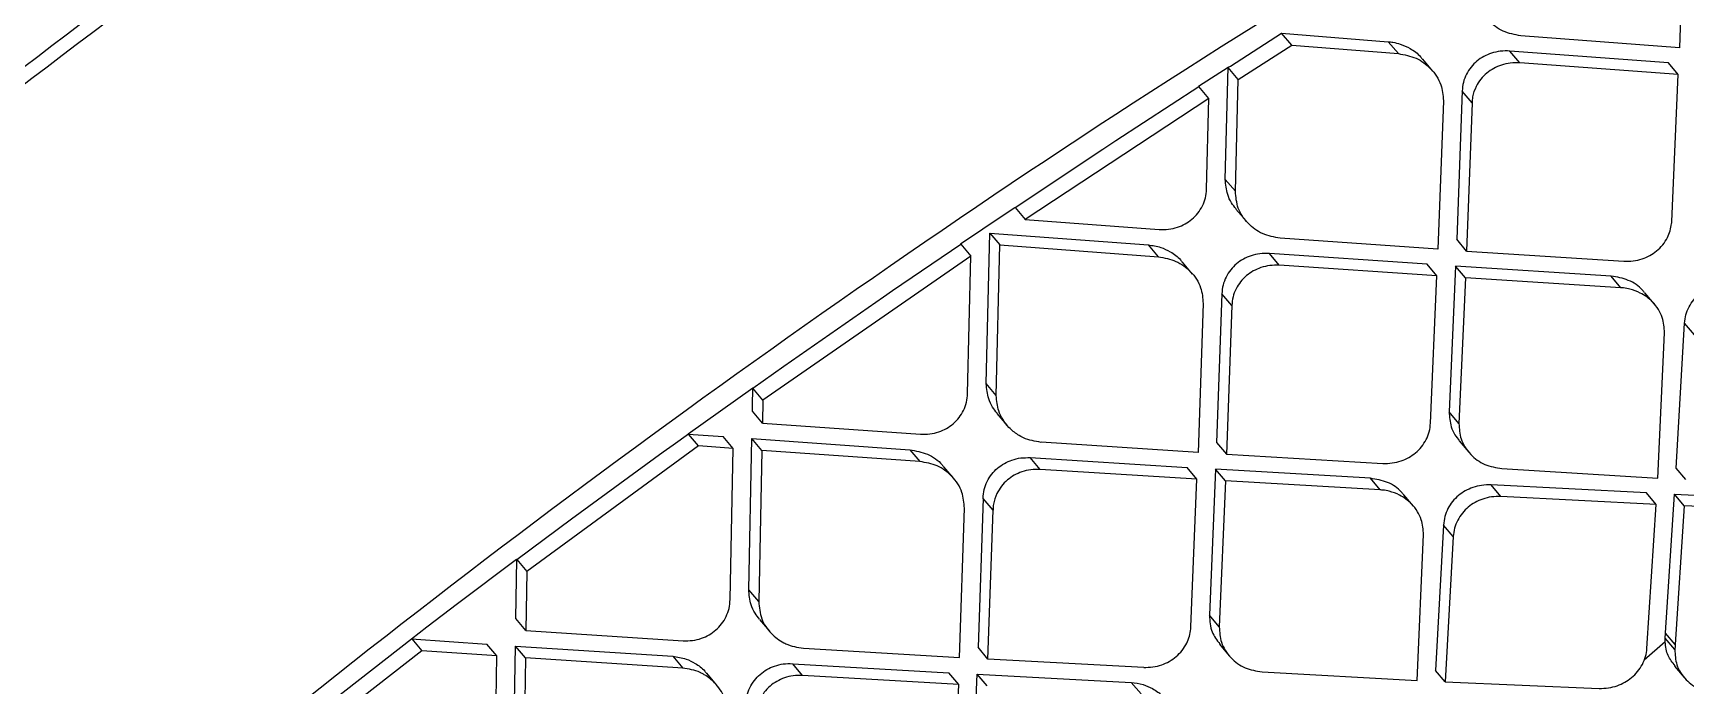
# Model space of a CAD drawing. Extents: x 0 to 84, y -21 to 126.
# Drawn here: x 10.946 to 12.819, y 68.478 to 69.217 of the extents above; entities that cross this region are included whole.
import ezdxf

# ---------------------------------------------------------------- set-up
doc = ezdxf.new("R2010")
doc.units = 0
doc.header["$MEASUREMENT"] = 0
doc.layers.add('1', color=4, linetype='Continuous')

# ---------------------------------------------------------------- blocks, each defined once
blk = doc.blocks.new('PRODIGY')
at = {"layer": '1', "color": 3, "linetype": 'Continuous', "lineweight": 25}
for p, q in [((12.8179, 69.3681), (12.8117, 69.2002)), ((12.3028, 69.1794), (12.3608, 69.2166)), ((12.3118, 69.1642), (12.3723, 69.203)), ((12.3607, 69.2166), (12.4818, 69.207)), ((12.3723, 69.203), (12.3609, 69.2166)), ((12.3723, 69.203), (12.4932, 69.1935)), ((12.4932, 69.1935), (12.4818, 69.207)), ((12.8117, 69.2002), (12.632, 69.2136)), ((12.5321, 69.1737), (12.5208, 69.1872)), ((12.7992, 69.1831), (12.6196, 69.1964)), ((12.6309, 69.183), (12.6196, 69.1964)), ((12.8104, 69.1698), (12.6309, 69.183)), ((12.8104, 69.1698), (12.7992, 69.1831)), ((12.2669, 69.1566), (12.3003, 69.1782)), ((12.2971, 69.0511), (12.3004, 69.1781)), ((12.3118, 69.1642), (12.3004, 69.1778)), ((12.3005, 69.178), (12.3028, 69.1794)), ((12.3085, 69.0376), (12.3118, 69.1642)), ((12.8029, 69.0034), (12.8104, 69.1698)), ((12.1731, 69.095), (12.2671, 69.1563)), ((12.2784, 69.1427), (12.267, 69.1562)), ((12.5655, 69.1512), (12.5593, 68.9832)), ((12.5768, 69.1378), (12.5655, 69.1511)), ((12.2784, 69.1427), (12.0705, 69.0057)), ((12.2759, 69.04), (12.2784, 69.1427)), ((12.5442, 69.1402), (12.5381, 68.9721)), ((12.5768, 69.1378), (12.5705, 68.9699)), ((12.1585, 69.0854), (12.1731, 69.095)), ((12.0589, 69.0192), (12.1585, 69.0854)), ((12.3085, 69.0376), (12.2971, 69.0511)), ((12.0476, 69.012), (12.0587, 69.0194)), ((12.0591, 69.0192), (12.0705, 69.0057)), ((12.3092, 69.0174), (12.3206, 69.004)), ((11.9972, 68.978), (12.0476, 69.012)), ((12.0705, 69.0057), (12.2221, 68.9943)), ((11.9201, 68.9251), (11.9973, 68.9777)), ((11.9973, 68.9776), (12.0087, 68.9641)), ((12.0263, 68.8198), (12.0303, 68.9903)), ((12.0303, 68.9903), (12.2099, 68.9769)), ((12.0303, 68.9903), (12.0417, 68.9768)), ((12.0376, 68.8063), (12.0417, 68.9768)), ((12.0417, 68.9768), (12.2213, 68.9635)), ((12.2213, 68.9635), (12.2099, 68.9769)), ((12.5381, 68.9721), (12.3593, 68.9844)), ((12.5705, 68.9699), (12.5593, 68.9832)), ((12.0087, 68.9641), (11.7731, 68.8012)), ((12.0051, 68.8086), (12.0087, 68.9641)), ((12.5257, 68.955), (12.347, 68.9672)), ((12.3583, 68.9538), (12.347, 68.9671)), ((12.5705, 68.9699), (12.7486, 68.9584)), ((12.26, 68.9439), (12.2487, 68.9573)), ((12.5369, 68.9417), (12.3583, 68.9538)), ((12.5369, 68.9417), (12.5257, 68.955)), ((12.5296, 68.775), (12.5369, 68.9417)), ((12.558, 68.9529), (12.5507, 68.7879)), ((12.7343, 68.9416), (12.558, 68.9529)), ((12.5693, 68.9396), (12.5581, 68.9528)), ((12.5693, 68.9396), (12.5618, 68.7747)), ((12.7454, 68.9284), (12.5692, 68.9396)), ((12.7454, 68.9284), (12.7343, 68.9416)), ((11.9097, 68.9179), (11.9201, 68.9251)), ((12.2932, 68.9215), (12.2873, 68.7533)), ((12.3045, 68.9082), (12.2932, 68.9215)), ((12.7835, 68.9096), (12.7724, 68.9228)), ((11.7969, 68.8395), (11.9097, 68.9179)), ((12.272, 68.9104), (12.2662, 68.742)), ((12.3045, 68.9082), (12.2985, 68.74)), ((12.808, 68.7241), (12.8175, 68.8882)), ((12.8286, 68.8751), (12.8175, 68.8882)), ((12.7871, 68.7127), (12.7948, 68.8775)), ((11.7618, 68.8148), (11.7969, 68.8395)), ((11.6885, 68.763), (11.7616, 68.815)), ((11.7731, 68.8012), (11.7617, 68.8147)), ((12.0376, 68.8063), (12.0263, 68.8198)), ((11.7731, 68.8012), (11.7727, 68.7752)), ((11.7727, 68.7752), (11.7613, 68.7886)), ((11.7727, 68.7752), (11.9517, 68.7625)), ((12.0384, 68.7861), (12.0497, 68.7727)), ((12.5618, 68.7747), (12.5507, 68.7879)), ((11.6714, 68.7504), (11.6887, 68.7628)), ((11.6885, 68.7627), (11.7282, 68.7598)), ((11.7001, 68.7492), (11.6887, 68.7627)), ((11.7396, 68.7463), (11.7282, 68.7598)), ((11.7571, 68.5865), (11.7607, 68.7575)), ((11.7607, 68.7575), (11.9396, 68.745)), ((11.7721, 68.744), (11.7607, 68.7575)), ((12.2662, 68.742), (12.0883, 68.7534)), ((12.2873, 68.7533), (12.2985, 68.74)), ((12.562, 68.7552), (12.5731, 68.7421)), ((11.7001, 68.7492), (11.5057, 68.6071)), ((11.5563, 68.6666), (11.6603, 68.7424)), ((11.6603, 68.7424), (11.6714, 68.7504)), ((11.7396, 68.7463), (11.7001, 68.7492)), ((11.7361, 68.5752), (11.7396, 68.7463)), ((11.7721, 68.744), (11.7684, 68.5731)), ((11.9509, 68.7316), (11.7721, 68.744)), ((11.9396, 68.745), (11.9509, 68.7316)), ((12.0761, 68.736), (12.2539, 68.7248)), ((12.0873, 68.7226), (12.0761, 68.736)), ((12.2985, 68.74), (12.4757, 68.7295)), ((11.9895, 68.7122), (11.9783, 68.7256)), ((12.265, 68.7115), (12.0873, 68.7226)), ((12.265, 68.7115), (12.2539, 68.7248)), ((12.2861, 68.7229), (12.2791, 68.5575)), ((12.4615, 68.7126), (12.2861, 68.7229)), ((12.2973, 68.7096), (12.2861, 68.7228)), ((12.6105, 68.7236), (12.7871, 68.7127)), ((12.819, 68.7111), (12.808, 68.7241)), ((12.2581, 68.5445), (12.265, 68.7116)), ((12.2973, 68.7096), (12.2902, 68.5444)), ((12.4726, 68.6995), (12.2973, 68.7096)), ((12.4726, 68.6995), (12.4615, 68.7126)), ((12.7743, 68.696), (12.5983, 68.7051)), ((12.6093, 68.692), (12.5983, 68.7051)), ((12.7853, 68.683), (12.7743, 68.696)), ((11.9961, 68.5098), (12.0016, 68.6787)), ((12.0226, 68.6899), (12.017, 68.5213)), ((12.0339, 68.6766), (12.0226, 68.6899)), ((12.5105, 68.6809), (12.4994, 68.694)), ((12.7853, 68.683), (12.6093, 68.692)), ((12.7749, 68.52), (12.7853, 68.683)), ((12.796, 68.5375), (12.8062, 68.6945)), ((12.8062, 68.6945), (12.9703, 68.6867)), ((12.8172, 68.6814), (12.8062, 68.6945)), ((12.8172, 68.6814), (12.8069, 68.5245)), ((12.9813, 68.6737), (12.8172, 68.6814)), ((11.4943, 68.6207), (11.5563, 68.6666)), ((12.0282, 68.508), (12.0339, 68.6766)), ((12.5443, 68.6597), (12.5352, 68.4951)), ((12.5554, 68.6466), (12.5443, 68.6597)), ((12.5145, 68.4835), (12.5217, 68.6488)), ((12.5554, 68.6466), (12.5462, 68.4821)), ((11.4271, 68.5707), (11.4941, 68.6209)), ((11.4933, 68.5539), (11.4943, 68.6208)), ((11.4943, 68.6206), (11.5057, 68.6071)), ((11.5057, 68.6071), (11.5047, 68.5404)), ((11.7684, 68.5731), (11.7571, 68.5865)), ((11.3925, 68.5444), (11.4271, 68.5707)), ((11.5047, 68.5404), (11.4933, 68.5539)), ((11.7692, 68.5528), (11.7805, 68.5395)), ((12.2902, 68.5444), (12.2791, 68.5575)), ((11.2282, 68.4166), (11.375, 68.5307)), ((11.3749, 68.5309), (11.3924, 68.5443)), ((11.375, 68.5307), (11.4604, 68.5249)), ((11.3753, 68.5307), (11.3867, 68.5172)), ((11.5047, 68.5404), (11.683, 68.5287)), ((12.7955, 68.5273), (12.7717, 68.5068)), ((12.7955, 68.5273), (12.7956, 68.5317)), ((12.7956, 68.5317), (12.796, 68.5374)), ((12.8065, 68.5188), (12.7956, 68.5317)), ((12.8069, 68.5245), (12.796, 68.5374)), ((11.3867, 68.5172), (11.2396, 68.4028)), ((11.4718, 68.5114), (11.3867, 68.5172)), ((11.4718, 68.5114), (11.4604, 68.5249)), ((11.4688, 68.3397), (11.4718, 68.5114)), ((11.4897, 68.3511), (11.4928, 68.5227)), ((11.4928, 68.5227), (11.671, 68.5111)), ((11.5042, 68.5092), (11.4929, 68.5226)), ((11.5042, 68.5092), (11.501, 68.3377)), ((11.6823, 68.4977), (11.5042, 68.5092)), ((11.671, 68.5111), (11.6823, 68.4977)), ((11.819, 68.5202), (11.9961, 68.5098)), ((12.0282, 68.508), (12.017, 68.5213)), ((12.2904, 68.5248), (12.3015, 68.5117)), ((11.7208, 68.4784), (11.7095, 68.4918)), ((11.8069, 68.5027), (11.9838, 68.4925)), ((11.8181, 68.4894), (11.8069, 68.5027)), ((11.995, 68.4793), (11.9838, 68.4925)), ((12.0094, 68.3249), (12.0159, 68.4907)), ((12.0159, 68.4907), (12.1905, 68.4815)), ((12.0271, 68.4775), (12.0159, 68.4907)), ((12.2046, 68.4985), (12.0282, 68.508)), ((12.3387, 68.4934), (12.5145, 68.4835)), ((12.5462, 68.4821), (12.5352, 68.4951)), ((12.8062, 68.4999), (12.817, 68.487)), ((11.995, 68.4793), (11.8181, 68.4894)), ((11.9886, 68.3116), (11.995, 68.4793)), ((12.2016, 68.4684), (12.1905, 68.4815)), ((12.5462, 68.4821), (12.7208, 68.4747))]:
    blk.add_line(p, q, dxfattribs=at)
for points, knots in [([(12.6114, 71.7194), (12.532, 71.6749), (12.3846, 71.5923), (12.1829, 71.4732), (12.0152, 71.3717), (11.879, 71.2871), (11.6569, 71.1468), (11.2257, 70.8633), (10.6189, 70.4274), (9.9528, 69.8955), (9.3686, 69.3815), (8.8371, 68.871), (8.3554, 68.3694), (7.9804, 67.9458), (7.7026, 67.6129), (7.5189, 67.3848), (7.3781, 67.2038), (7.2699, 67.0614), (7.1807, 66.9419), (7.0721, 66.7935), (6.9451, 66.6155), (6.8, 66.4069), (6.6999, 66.2559), (6.6465, 66.1754)], [0, 0, 0, 0, 0.033203, 0.061622, 0.085458, 0.10469, 0.120114, 0.181266, 0.292931, 0.392551, 0.492182, 0.576755, 0.661373, 0.745916, 0.78311, 0.81961, 0.852831, 0.866767, 0.884898, 0.907264, 0.933869, 0.964716, 1, 1, 1, 1]), ([(6.7131, 66.1272), (6.8663, 66.353), (7.1723, 66.804), (7.6724, 67.4508), (8.201, 68.0742), (8.7599, 68.6716), (9.3135, 69.2106), (9.855, 69.6952), (10.3799, 70.1293), (10.9222, 70.5429), (11.4818, 70.9341), (12.0558, 71.3048), (12.4511, 71.5312), (12.6488, 71.6444)], [0, 0, 0, 0, 0.100069, 0.199912, 0.299747, 0.399786, 0.499826, 0.583023, 0.66622, 0.749552, 0.833045, 0.916506, 1, 1, 1, 1]), ([(7.3347, 65.8858), (7.4677, 66.1007), (7.7338, 66.5307), (8.1731, 67.1494), (8.643, 67.743), (9.145, 68.3063), (9.6773, 68.8378), (10.2429, 69.334), (10.8394, 69.7966), (11.4638, 70.2248), (12.1102, 70.6219), (12.5576, 70.8571), (12.7814, 70.9748)], [0, 0, 0, 0, 0.100262, 0.200594, 0.300842, 0.400493, 0.499762, 0.599107, 0.699009, 0.799378, 0.89967, 1, 1, 1, 1]), ([(7.9017, 65.7551), (7.9103, 65.769), (7.9327, 65.8051), (7.9734, 65.8711), (8.0208, 65.9476), (8.0676, 66.0225), (8.108, 66.0862), (8.147, 66.1462), (8.1867, 66.2066), (8.2594, 66.3157), (8.3648, 66.47), (8.5411, 66.7186), (8.762, 67.0135), (9.0484, 67.3703), (9.3638, 67.7356), (9.7114, 68.1047), (10.1056, 68.4878), (10.5546, 68.8821), (11.0629, 69.2814), (11.5347, 69.6133), (11.9594, 69.8864), (12.2332, 70.0504), (12.4138, 70.1537), (12.4983, 70.2013), (12.5835, 70.2483), (12.6665, 70.2935), (12.7519, 70.3391), (12.8362, 70.3828), (12.8948, 70.4132), (12.9219, 70.4272)], [0, 0, 0, 0, 0.0070154, 0.0183633, 0.0334229, 0.0458502, 0.0564362, 0.0659719, 0.0767348, 0.0876127, 0.1225496, 0.1573381, 0.2190684, 0.2814673, 0.3546836, 0.4272194, 0.5001153, 0.5918224, 0.6850474, 0.7791456, 0.8408839, 0.9031276, 0.9169639, 0.9307217, 0.945004, 0.9589917, 0.971501, 0.9868277, 1, 1, 1, 1]), ([(7.9164, 65.7461), (8.0394, 65.9433), (8.2852, 66.3374), (8.6932, 66.9027), (9.128, 67.4459), (9.591, 67.9625), (10.0829, 68.4482), (10.6026, 68.9028), (11.1499, 69.3269), (11.7222, 69.7203), (12.3146, 70.0864), (12.7249, 70.3035), (12.93, 70.412)], [0, 0, 0, 0, 0.100345, 0.20059, 0.300906, 0.400755, 0.500092, 0.599381, 0.699069, 0.799349, 0.899659, 1, 1, 1, 1]), ([(8.684, 65.5752), (8.8226, 65.7863), (9.0999, 66.2086), (9.5651, 66.8073), (10.0648, 67.377), (10.6018, 67.9117), (11.1739, 68.4082), (11.7778, 68.8647), (12.4078, 69.2848), (12.8484, 69.5306), (13.0687, 69.6535)], [0, 0, 0, 0, 0.125001, 0.250001, 0.375003, 0.499997, 0.624991, 0.749994, 0.874996, 1, 1, 1, 1]), ([(12.632, 69.2136), (12.6251, 69.2149), (12.6113, 69.2175), (12.5942, 69.2303), (12.5826, 69.2475), (12.5814, 69.2609), (12.5809, 69.267)], [0, 0, 0, 0, 0.251064, 0.50174, 0.772403, 1, 1, 1, 1]), ([(12.4818, 69.207), (12.4836, 69.2068), (12.4882, 69.2063), (12.4966, 69.2041), (12.5076, 69.1991), (12.5161, 69.193), (12.5199, 69.188), (12.5206, 69.187)], [0, 0, 0, 0, 0.114645, 0.305902, 0.573655, 0.917665, 1, 1, 1, 1]), ([(12.4932, 69.1935), (12.5001, 69.1922), (12.5139, 69.1896), (12.5309, 69.1769), (12.5425, 69.1597), (12.5437, 69.1463), (12.5442, 69.1402)], [0, 0, 0, 0, 0.251102, 0.501803, 0.770854, 1, 1, 1, 1]), ([(12.6196, 69.1964), (12.616, 69.1965), (12.6089, 69.1966), (12.5958, 69.1936), (12.5842, 69.1874), (12.5752, 69.1783), (12.57, 69.1701), (12.5664, 69.1609), (12.5658, 69.1544), (12.5655, 69.1512)], [0, 0, 0, 0, 0.137141, 0.266204, 0.501053, 0.622186, 0.745139, 0.870801, 1, 1, 1, 1]), ([(12.6309, 69.183), (12.6273, 69.1831), (12.6202, 69.1832), (12.6071, 69.1802), (12.5954, 69.1739), (12.5863, 69.1647), (12.5806, 69.1555), (12.5772, 69.1464), (12.5769, 69.14), (12.5768, 69.1377)], [0, 0, 0, 0, 0.137155, 0.266363, 0.50169, 0.62581, 0.750388, 0.914037, 1, 1, 1, 1]), ([(12.2221, 68.9943), (12.2257, 68.9943), (12.2327, 68.9942), (12.2458, 68.9972), (12.2574, 69.0035), (12.2663, 69.0127), (12.2715, 69.021), (12.275, 69.0302), (12.2756, 69.0367), (12.2759, 69.04)], [0, 0, 0, 0, 0.135895, 0.2645, 0.500851, 0.622157, 0.74523, 0.870899, 1, 1, 1, 1]), ([(12.3094, 69.0176), (12.3076, 69.0198), (12.3035, 69.0248), (12.2984, 69.0359), (12.2976, 69.0453), (12.2971, 69.0511)], [0, 0, 0, 0, 0.238216, 0.527315, 1, 1, 1, 1]), ([(12.3593, 68.9844), (12.3525, 68.9857), (12.3387, 68.9882), (12.322, 69.0007), (12.3103, 69.0177), (12.3091, 69.0311), (12.3085, 69.0376)], [0, 0, 0, 0, 0.250522, 0.501397, 0.758399, 1, 1, 1, 1]), ([(12.7486, 68.9583), (12.7522, 68.9583), (12.7592, 68.9583), (12.7722, 68.9614), (12.7839, 68.9677), (12.793, 68.9768), (12.7997, 68.987), (12.8022, 68.9963), (12.803, 69.0025), (12.8029, 69.0033), (12.8029, 69.0034)], [0, 0, 0, 0, 0.136379, 0.265263, 0.500886, 0.62633, 0.75079, 0.96794, 0.99638, 1, 1, 1, 1]), ([(12.2099, 68.9769), (12.2147, 68.9762), (12.2234, 68.9749), (12.2358, 68.9689), (12.2442, 68.963), (12.2478, 68.9581), (12.2485, 68.9571)], [0, 0, 0, 0, 0.316906, 0.58215, 0.918207, 1, 1, 1, 1]), ([(12.2213, 68.9635), (12.2281, 68.9623), (12.2418, 68.9597), (12.2589, 68.947), (12.2704, 68.9299), (12.2715, 68.9165), (12.272, 68.9104)], [0, 0, 0, 0, 0.250788, 0.501484, 0.771234, 1, 1, 1, 1]), ([(12.347, 68.9672), (12.3434, 68.9672), (12.3364, 68.9673), (12.3234, 68.9642), (12.3117, 68.9579), (12.3029, 68.9488), (12.2977, 68.9406), (12.2941, 68.9313), (12.2935, 68.9248), (12.2932, 68.9215)], [0, 0, 0, 0, 0.136536, 0.265346, 0.500681, 0.621533, 0.744491, 0.870404, 1, 1, 1, 1]), ([(12.3583, 68.9538), (12.3547, 68.9538), (12.3477, 68.9539), (12.3346, 68.9508), (12.323, 68.9445), (12.3142, 68.9354), (12.309, 68.9272), (12.3054, 68.918), (12.3048, 68.9115), (12.3045, 68.9082)], [0, 0, 0, 0, 0.136587, 0.265484, 0.501108, 0.621625, 0.744517, 0.870403, 1, 1, 1, 1]), ([(12.7722, 68.9226), (12.7714, 68.9236), (12.7668, 68.9297), (12.7542, 68.9381), (12.7409, 68.9404), (12.7343, 68.9416)], [0, 0, 0, 0, 0.088417, 0.543902, 1, 1, 1, 1]), ([(12.7948, 68.8775), (12.7944, 68.8833), (12.7937, 68.8926), (12.788, 68.9041), (12.7801, 68.9142), (12.7691, 68.9222), (12.7573, 68.9266), (12.75, 68.9279), (12.7467, 68.9283), (12.7458, 68.9284), (12.7455, 68.9284), (12.7455, 68.9284), (12.7454, 68.9284)], [0, 0, 0, 0, 0.223617, 0.354752, 0.498663, 0.715827, 0.871949, 0.966735, 0.991064, 0.997438, 0.999705, 1, 1, 1, 1]), ([(12.8175, 68.8882), (12.8178, 68.8914), (12.8186, 68.8978), (12.8223, 68.9068), (12.8276, 68.9149), (12.8366, 68.9239), (12.8482, 68.9301), (12.8612, 68.9333), (12.8682, 68.9332), (12.8718, 68.9332)], [0, 0, 0, 0, 0.128097, 0.253518, 0.376908, 0.498942, 0.733433, 0.862664, 1, 1, 1, 1]), ([(11.7613, 68.7886), (11.7614, 68.7935), (11.7615, 68.8022), (11.7617, 68.8109), (11.7617, 68.8147)], [0, 0, 0, 0, 0.560004, 1, 1, 1, 1]), ([(11.9517, 68.7625), (11.9553, 68.7625), (11.9622, 68.7624), (11.9723, 68.7648), (11.9812, 68.7688), (11.9891, 68.7742), (11.9957, 68.7812), (12.0008, 68.7895), (12.0043, 68.7987), (12.0048, 68.8053), (12.0051, 68.8086)], [0, 0, 0, 0, 0.135078, 0.26324, 0.385053, 0.501119, 0.622006, 0.744907, 0.870632, 1, 1, 1, 1]), ([(12.0386, 68.7863), (12.0368, 68.7885), (12.0327, 68.7934), (12.0276, 68.8046), (12.0268, 68.8139), (12.0263, 68.8197)], [0, 0, 0, 0, 0.233681, 0.525669, 1, 1, 1, 1]), ([(12.0883, 68.7533), (12.0814, 68.7545), (12.0722, 68.7561), (12.0603, 68.7628), (12.0519, 68.7695), (12.0448, 68.7789), (12.0388, 68.7909), (12.0381, 68.8004), (12.0376, 68.8063)], [0, 0, 0, 0, 0.2497, 0.338256, 0.500854, 0.648097, 0.780394, 1, 1, 1, 1]), ([(12.4757, 68.7295), (12.4792, 68.7295), (12.4862, 68.7295), (12.4991, 68.7327), (12.5108, 68.7391), (12.5197, 68.7482), (12.5249, 68.7563), (12.5286, 68.7654), (12.5293, 68.7718), (12.5296, 68.775)], [0, 0, 0, 0, 0.135628, 0.264146, 0.500358, 0.622834, 0.746483, 0.871987, 1, 1, 1, 1]), ([(12.5507, 68.7879), (12.5511, 68.7822), (12.5517, 68.773), (12.5566, 68.7622), (12.5605, 68.7575), (12.5622, 68.7554)], [0, 0, 0, 0, 0.483921, 0.772109, 1, 1, 1, 1]), ([(12.5618, 68.7747), (12.5622, 68.7688), (12.5628, 68.7594), (12.5685, 68.7478), (12.5767, 68.7372), (12.5905, 68.727), (12.6039, 68.7247), (12.6105, 68.7236)], [0, 0, 0, 0, 0.229638, 0.359642, 0.499703, 0.750332, 1, 1, 1, 1]), ([(11.9396, 68.745), (11.9464, 68.7437), (11.9601, 68.7412), (11.9729, 68.7325), (11.9775, 68.7262), (11.9781, 68.7254)], [0, 0, 0, 0, 0.463307, 0.928619, 1, 1, 1, 1]), ([(12.0226, 68.6899), (12.0229, 68.6933), (12.0235, 68.6998), (12.027, 68.7091), (12.0321, 68.7173), (12.0409, 68.7265), (12.0525, 68.7329), (12.0655, 68.7361), (12.0725, 68.736), (12.0761, 68.736)], [0, 0, 0, 0, 0.13004, 0.256091, 0.378815, 0.499187, 0.735421, 0.864048, 1, 1, 1, 1]), ([(12.0015, 68.6787), (12.001, 68.6848), (11.9999, 68.6982), (11.9884, 68.7153), (11.9714, 68.728), (11.9577, 68.7304), (11.9509, 68.7316)], [0, 0, 0, 0, 0.228228, 0.498823, 0.750309, 1, 1, 1, 1]), ([(12.0873, 68.7226), (12.0837, 68.7227), (12.0768, 68.7227), (12.0638, 68.7196), (12.0521, 68.7131), (12.0432, 68.7038), (12.0376, 68.6945), (12.0343, 68.6853), (12.034, 68.6789), (12.0339, 68.6766)], [0, 0, 0, 0, 0.135952, 0.264613, 0.500984, 0.624966, 0.749831, 0.912958, 1, 1, 1, 1]), ([(12.4992, 68.6939), (12.4984, 68.6949), (12.4938, 68.701), (12.4813, 68.7092), (12.4681, 68.7115), (12.4615, 68.7126)], [0, 0, 0, 0, 0.0877202, 0.5438208, 1, 1, 1, 1]), ([(12.5217, 68.6488), (12.5213, 68.6546), (12.5207, 68.6638), (12.515, 68.6753), (12.5072, 68.6853), (12.4962, 68.6934), (12.4846, 68.6977), (12.4773, 68.6991), (12.4738, 68.6994), (12.4729, 68.6995), (12.4726, 68.6995), (12.4726, 68.6995)], [0, 0, 0, 0, 0.222575, 0.354069, 0.498877, 0.713946, 0.869332, 0.96473, 0.989887, 0.998868, 1, 1, 1, 1]), ([(12.5983, 68.7051), (12.5947, 68.7051), (12.5877, 68.7051), (12.5748, 68.7018), (12.5632, 68.6955), (12.5543, 68.6865), (12.5491, 68.6783), (12.5454, 68.6693), (12.5447, 68.6629), (12.5443, 68.6597)], [0, 0, 0, 0, 0.136583, 0.265424, 0.500175, 0.621982, 0.745452, 0.871286, 1, 1, 1, 1]), ([(12.6093, 68.692), (12.6058, 68.692), (12.5988, 68.692), (12.5859, 68.6887), (12.5743, 68.6824), (12.5654, 68.6733), (12.5601, 68.6652), (12.5565, 68.6562), (12.5557, 68.6498), (12.5554, 68.6466)], [0, 0, 0, 0, 0.136695, 0.265625, 0.500694, 0.622105, 0.74555, 0.871309, 1, 1, 1, 1]), ([(11.7694, 68.553), (11.7676, 68.5552), (11.7635, 68.5601), (11.7584, 68.5713), (11.7576, 68.5807), (11.7571, 68.5865)], [0, 0, 0, 0, 0.235574, 0.528428, 1, 1, 1, 1]), ([(11.683, 68.5287), (11.6865, 68.5287), (11.6934, 68.5286), (11.7034, 68.5311), (11.7123, 68.5351), (11.7202, 68.5407), (11.7267, 68.5476), (11.7318, 68.556), (11.7352, 68.5653), (11.7358, 68.5718), (11.7361, 68.5752)], [0, 0, 0, 0, 0.134408, 0.262267, 0.38417, 0.500715, 0.621221, 0.744102, 0.870092, 1, 1, 1, 1]), ([(11.7684, 68.5731), (11.769, 68.5664), (11.7704, 68.553), (11.7815, 68.5367), (11.7924, 68.5286), (11.8045, 68.5226), (11.8122, 68.5213), (11.819, 68.5202)], [0, 0, 0, 0, 0.247741, 0.499046, 0.720718, 0.750873, 1, 1, 1, 1]), ([(12.2791, 68.5575), (12.2795, 68.551), (12.2802, 68.5389), (12.2875, 68.5294), (12.2909, 68.5251)], [0, 0, 0, 0, 0.5434844, 1, 1, 1, 1]), ([(12.2046, 68.4985), (12.2081, 68.4985), (12.215, 68.4986), (12.2279, 68.5018), (12.2396, 68.5083), (12.2485, 68.5176), (12.255, 68.5279), (12.2575, 68.5373), (12.2582, 68.5435), (12.2581, 68.5444), (12.2581, 68.5445)], [0, 0, 0, 0, 0.134984, 0.263309, 0.500403, 0.62547, 0.750318, 0.967562, 0.996278, 1, 1, 1, 1]), ([(12.2902, 68.5444), (12.2906, 68.5384), (12.2912, 68.5291), (12.2969, 68.5175), (12.305, 68.5069), (12.3189, 68.4967), (12.3321, 68.4945), (12.3387, 68.4934)], [0, 0, 0, 0, 0.228718, 0.359058, 0.499943, 0.75059, 1, 1, 1, 1]), ([(12.8068, 68.5004), (12.8038, 68.5041), (12.7973, 68.5118), (12.7961, 68.5219), (12.7955, 68.5273)], [0, 0, 0, 0, 0.47134, 1, 1, 1, 1]), ([(11.671, 68.5111), (11.6761, 68.5103), (11.6851, 68.509), (11.6973, 68.5028), (11.7052, 68.4972), (11.7086, 68.4925), (11.7093, 68.4916)], [0, 0, 0, 0, 0.343764, 0.603276, 0.920875, 1, 1, 1, 1]), ([(12.7208, 68.4747), (12.7244, 68.4748), (12.7312, 68.4749), (12.7441, 68.4782), (12.7556, 68.4846), (12.7646, 68.4937), (12.7699, 68.5017), (12.7737, 68.5107), (12.7745, 68.5169), (12.7749, 68.52)], [0, 0, 0, 0, 0.135668, 0.264207, 0.499848, 0.623423, 0.747651, 0.873005, 1, 1, 1, 1]), ([(12.8069, 68.5245), (12.8069, 68.5234), (12.8067, 68.5215), (12.8066, 68.5196), (12.8065, 68.5188)], [0, 0, 0, 0, 0.5600267, 1, 1, 1, 1]), ([(12.8065, 68.5188), (12.8068, 68.5128), (12.8072, 68.5036), (12.8128, 68.4923), (12.8208, 68.4821), (12.8344, 68.4724), (12.8475, 68.4705), (12.8541, 68.4695)], [0, 0, 0, 0, 0.23285, 0.362821, 0.50171, 0.75107, 1, 1, 1, 1]), ([(11.7328, 68.4449), (11.7322, 68.4515), (11.7309, 68.4649), (11.7203, 68.4804), (11.71, 68.4885), (11.7041, 68.4917), (11.7025, 68.4925), (11.6959, 68.4956), (11.6891, 68.4966), (11.6823, 68.4977)], [0, 0, 0, 0, 0.247301, 0.498753, 0.684082, 0.732436, 0.749195, 0.751085, 1, 1, 1, 1]), ([(11.7537, 68.4563), (11.754, 68.4596), (11.7546, 68.4662), (11.7581, 68.4755), (11.7632, 68.4838), (11.7719, 68.4931), (11.7834, 68.4996), (11.7964, 68.5028), (11.8033, 68.5028), (11.8069, 68.5027)], [0, 0, 0, 0, 0.130839, 0.257311, 0.380103, 0.50006, 0.736782, 0.864977, 1, 1, 1, 1]), ([(11.8181, 68.4894), (11.8145, 68.4894), (11.8076, 68.4894), (11.7947, 68.4862), (11.7831, 68.4797), (11.7744, 68.4704), (11.7693, 68.4622), (11.7659, 68.4529), (11.7653, 68.4463), (11.765, 68.443)], [0, 0, 0, 0, 0.135303, 0.263641, 0.500339, 0.620211, 0.743008, 0.869391, 1, 1, 1, 1]), ([(12.1905, 68.4815), (12.195, 68.4809), (12.2035, 68.4798), (12.2155, 68.4743), (12.2238, 68.4687), (12.2273, 68.4639), (12.228, 68.4629)], [0, 0, 0, 0, 0.311742, 0.576469, 0.913396, 1, 1, 1, 1])]:
    blk.add_open_spline(points, degree=3, knots=knots, dxfattribs=at)

msp = doc.modelspace()

# ---------------------------------------------------------------- block references
at = {"layer": '1'}
msp.add_blockref('PRODIGY', (0, 0), dxfattribs=at)

doc.saveas('drawing.dxf')
